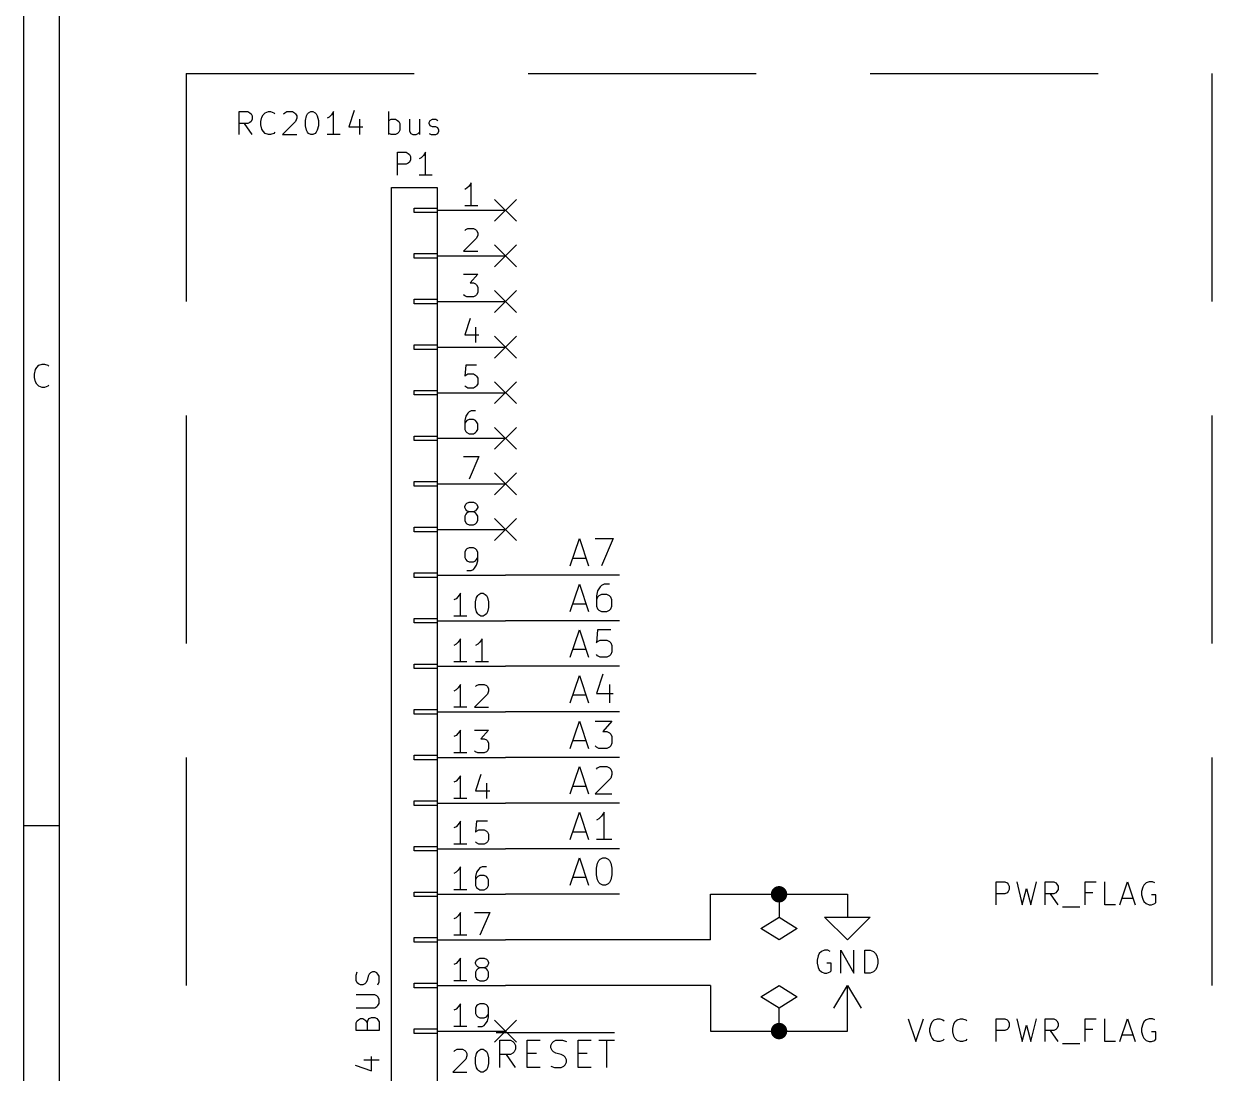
# Model space of a CAD drawing. Extents: x 0.4 to 16.1, y -11.3 to -0.4.
# Drawn here: x 0.394 to 3, y -6.842 to -4.541 of the extents above; entities that cross this region are included whole.
import ezdxf

# ---------------------------------------------------------------- set-up
doc = ezdxf.new("R2010")
doc.units = 0
doc.header["$MEASUREMENT"] = 0
doc.linetypes.add('DASHED', pattern=[0.75, 0.5, -0.25])
for name, color, linetype in [('BLUE2', 5, 'CONTINUOUS'), ('BLUE3', 171, 'CONTINUOUS'), ('CYAN2', 4, 'CONTINUOUS'), ('GRAY1', 251, 'CONTINUOUS'), ('GREEN3', 91, 'CONTINUOUS'), ('LYELLOW', 51, 'CONTINUOUS'), ('RED2', 1, 'CONTINUOUS'), ('RED3', 11, 'CONTINUOUS')]:
    doc.layers.add(name, color=color, linetype=linetype)

msp = doc.modelspace()

# ---------------------------------------------------------------- linework, layer by layer
at = {"layer": 'BLUE2', "linetype": 'CONTINUOUS'}
for p, q in [((1.426, -4.926), (1.474, -4.974)), ((1.474, -4.926), (1.426, -4.974)), ((1.426, -5.026), (1.474, -5.074)), ((1.474, -5.026), (1.426, -5.074)), ((1.426, -5.126), (1.474, -5.174)), ((1.474, -5.126), (1.426, -5.174)), ((1.426, -5.226), (1.474, -5.274)), ((1.474, -5.226), (1.426, -5.274)), ((1.426, -5.326), (1.474, -5.374)), ((1.474, -5.326), (1.426, -5.374)), ((1.426, -5.426), (1.474, -5.474)), ((1.474, -5.426), (1.426, -5.474)), ((1.426, -5.526), (1.474, -5.574)), ((1.474, -5.526), (1.426, -5.574)), ((1.426, -5.626), (1.474, -5.674)), ((1.474, -5.626), (1.426, -5.674)), ((1.426, -6.726), (1.474, -6.774)), ((1.474, -6.726), (1.426, -6.774))]:
    msp.add_line(p, q, dxfattribs=at)
at = {"layer": 'BLUE3', "linetype": 'DASHED'}
for p, q in [((0.75, -4.65), (3, -4.65)), ((0.75, -4.65), (0.75, -8.9)), ((3, -8.9), (3, -4.65))]:
    msp.add_line(p, q, dxfattribs=at)
at = {"layer": 'BLUE3', "linetype": 'CONTINUOUS'}
for p, q in [((0.866, -4.7837), (0.866, -4.7337)), ((0.866, -4.7337), (0.8851, -4.7337)), ((0.8851, -4.7337), (0.8898, -4.7361)), ((0.8898, -4.7361), (0.8922, -4.7385)), ((0.8922, -4.7385), (0.8946, -4.7432)), ((0.8946, -4.7432), (0.8946, -4.7504)), ((0.916, -4.7456), (0.9184, -4.7409)), ((0.9184, -4.7409), (0.9232, -4.7361)), ((0.9232, -4.7361), (0.9303, -4.7337)), ((0.9303, -4.7337), (0.9351, -4.7337)), ((0.9351, -4.7337), (0.9422, -4.7361)), ((0.9422, -4.7361), (0.9446, -4.7385)), ((0.9636, -4.7385), (0.966, -4.7361)), ((0.966, -4.7361), (0.9708, -4.7337)), ((0.9708, -4.7337), (0.9827, -4.7337)), ((0.9827, -4.7337), (0.9874, -4.7361)), ((0.9874, -4.7361), (0.9898, -4.7385)), ((0.9898, -4.7385), (0.9922, -4.7432)), ((0.9922, -4.7432), (0.9922, -4.748)), ((1.0113, -4.7528), (1.0136, -4.7432)), ((1.0136, -4.7432), (1.016, -4.7385)), ((1.016, -4.7385), (1.0184, -4.7361)), ((1.0184, -4.7361), (1.0232, -4.7337)), ((1.0232, -4.7337), (1.0279, -4.7337)), ((1.0279, -4.7337), (1.0327, -4.7361)), ((1.0327, -4.7361), (1.0351, -4.7385)), ((1.0351, -4.7385), (1.0374, -4.7432)), ((1.0374, -4.7432), (1.0398, -4.7528)), ((1.0684, -4.7409), (1.0636, -4.7456)), ((1.0732, -4.7337), (1.0684, -4.7409)), ((1.0732, -4.7837), (1.0732, -4.7337)), ((1.1184, -4.7313), (1.1065, -4.767)), ((1.1946, -4.7837), (1.1946, -4.7337)), ((0.8851, -4.7599), (0.866, -4.7599)), ((0.8946, -4.7837), (0.8779, -4.7599)), ((0.8898, -4.7575), (0.8851, -4.7599)), ((0.8922, -4.7551), (0.8898, -4.7575)), ((0.8946, -4.7504), (0.8922, -4.7551)), ((0.9136, -4.7551), (0.916, -4.7456)), ((0.9136, -4.7623), (0.9136, -4.7551)), ((0.916, -4.7718), (0.9136, -4.7623)), ((0.9898, -4.7551), (0.9613, -4.7837)), ((0.9922, -4.748), (0.9898, -4.7551)), ((1.0113, -4.7647), (1.0113, -4.7528)), ((1.0136, -4.7742), (1.0113, -4.7647)), ((1.0398, -4.7647), (1.0374, -4.7742)), ((1.0398, -4.7528), (1.0398, -4.7647)), ((1.0636, -4.7456), (1.0589, -4.748)), ((1.1065, -4.767), (1.1374, -4.767)), ((1.1303, -4.7504), (1.1303, -4.7837)), ((1.1946, -4.7528), (1.1993, -4.7504)), ((1.1993, -4.7504), (1.2089, -4.7504)), ((1.2089, -4.7504), (1.2136, -4.7528)), ((1.2136, -4.7528), (1.216, -4.7551)), ((1.216, -4.7551), (1.2184, -4.7599)), ((1.2184, -4.7599), (1.2184, -4.7742)), ((1.2398, -4.7504), (1.2398, -4.7766)), ((1.2612, -4.7504), (1.2612, -4.7837)), ((1.2827, -4.7575), (1.2851, -4.7528)), ((1.2827, -4.7599), (1.2827, -4.7575)), ((1.2851, -4.7647), (1.2827, -4.7599)), ((1.2851, -4.7528), (1.2898, -4.7504)), ((1.2898, -4.767), (1.2851, -4.7647)), ((1.2898, -4.7504), (1.297, -4.7504)), ((1.297, -4.767), (1.2898, -4.767)), ((1.297, -4.7504), (1.3017, -4.7528)), ((1.3017, -4.7694), (1.297, -4.767)), ((1.3041, -4.7742), (1.3017, -4.7694)), ((0.9184, -4.7766), (0.916, -4.7718)), ((0.9232, -4.7813), (0.9184, -4.7766)), ((0.9303, -4.7837), (0.9232, -4.7813)), ((0.9351, -4.7837), (0.9303, -4.7837)), ((0.9422, -4.7813), (0.9351, -4.7837)), ((0.9446, -4.7789), (0.9422, -4.7813)), ((0.9613, -4.7837), (0.9922, -4.7837)), ((1.016, -4.7789), (1.0136, -4.7742)), ((1.0184, -4.7813), (1.016, -4.7789)), ((1.0232, -4.7837), (1.0184, -4.7813)), ((1.0279, -4.7837), (1.0232, -4.7837)), ((1.0327, -4.7813), (1.0279, -4.7837)), ((1.0351, -4.7789), (1.0327, -4.7813)), ((1.0374, -4.7742), (1.0351, -4.7789)), ((1.0874, -4.7837), (1.0589, -4.7837)), ((1.1993, -4.7837), (1.1946, -4.7813)), ((1.2089, -4.7837), (1.1993, -4.7837)), ((1.2136, -4.7813), (1.2089, -4.7837)), ((1.216, -4.7789), (1.2136, -4.7813)), ((1.2184, -4.7742), (1.216, -4.7789)), ((1.2398, -4.7766), (1.2422, -4.7813)), ((1.2422, -4.7813), (1.247, -4.7837)), ((1.247, -4.7837), (1.2541, -4.7837)), ((1.2541, -4.7837), (1.2589, -4.7813)), ((1.2589, -4.7813), (1.2612, -4.7789)), ((1.2827, -4.7813), (1.2874, -4.7837)), ((1.2874, -4.7837), (1.297, -4.7837)), ((1.297, -4.7837), (1.3017, -4.7813)), ((1.3017, -4.7813), (1.3041, -4.7766)), ((1.3041, -4.7766), (1.3041, -4.7742))]:
    msp.add_line(p, q, dxfattribs=at)
at = {"layer": 'CYAN2', "linetype": 'CONTINUOUS'}
for p, q in [((1.2131, -4.8728), (1.2131, -4.8228)), ((1.2131, -4.8228), (1.2321, -4.8228)), ((1.2321, -4.8228), (1.2369, -4.8252)), ((1.2369, -4.8466), (1.2321, -4.849)), ((1.2369, -4.8252), (1.2393, -4.8276)), ((1.2393, -4.8442), (1.2369, -4.8466)), ((1.2393, -4.8276), (1.2417, -4.8323)), ((1.2417, -4.8395), (1.2393, -4.8442)), ((1.2417, -4.8323), (1.2417, -4.8395)), ((1.2655, -4.8347), (1.2607, -4.8371)), ((1.2702, -4.8299), (1.2655, -4.8347)), ((1.275, -4.8228), (1.2702, -4.8299)), ((1.275, -4.8728), (1.275, -4.8228)), ((1.2321, -4.849), (1.2131, -4.849)), ((1.2893, -4.8728), (1.2607, -4.8728)), ((2.5262, -6.4728), (2.5262, -6.4228)), ((2.5262, -6.4228), (2.5452, -6.4228)), ((2.5262, -6.4728), (2.5262, -6.4228)), ((2.5262, -6.4228), (2.5452, -6.4228)), ((2.5452, -6.4228), (2.55, -6.4252)), ((2.5452, -6.4228), (2.55, -6.4252)), ((2.55, -6.4252), (2.5524, -6.4276)), ((2.55, -6.4252), (2.5524, -6.4276)), ((2.5524, -6.4276), (2.5548, -6.4323)), ((2.5524, -6.4276), (2.5548, -6.4323)), ((2.5548, -6.4323), (2.5548, -6.4395)), ((2.5548, -6.4323), (2.5548, -6.4395)), ((2.5714, -6.4228), (2.5833, -6.4728)), ((2.5714, -6.4228), (2.5833, -6.4728)), ((2.5833, -6.4728), (2.5929, -6.4371)), ((2.5833, -6.4728), (2.5929, -6.4371)), ((2.5929, -6.4371), (2.6024, -6.4728)), ((2.5929, -6.4371), (2.6024, -6.4728)), ((2.6024, -6.4728), (2.6143, -6.4228)), ((2.6024, -6.4728), (2.6143, -6.4228)), ((2.6333, -6.4728), (2.6333, -6.4228)), ((2.6333, -6.4228), (2.6524, -6.4228)), ((2.6333, -6.4728), (2.6333, -6.4228)), ((2.6333, -6.4228), (2.6524, -6.4228)), ((2.6524, -6.4228), (2.6571, -6.4252)), ((2.6524, -6.4228), (2.6571, -6.4252)), ((2.6571, -6.4252), (2.6595, -6.4276)), ((2.6571, -6.4252), (2.6595, -6.4276)), ((2.6595, -6.4276), (2.6619, -6.4323)), ((2.6595, -6.4276), (2.6619, -6.4323)), ((2.6619, -6.4323), (2.6619, -6.4395)), ((2.6619, -6.4323), (2.6619, -6.4395)), ((2.7214, -6.4728), (2.7214, -6.4228)), ((2.7214, -6.4228), (2.7452, -6.4228)), ((2.7214, -6.4728), (2.7214, -6.4228)), ((2.7214, -6.4228), (2.7452, -6.4228)), ((2.7643, -6.4728), (2.7643, -6.4228)), ((2.7643, -6.4728), (2.7643, -6.4228)), ((2.7976, -6.4728), (2.8143, -6.4228)), ((2.7976, -6.4728), (2.8143, -6.4228)), ((2.8143, -6.4228), (2.8309, -6.4728)), ((2.8143, -6.4228), (2.8309, -6.4728)), ((2.8476, -6.4347), (2.8452, -6.4442)), ((2.8476, -6.4347), (2.8452, -6.4442)), ((2.85, -6.4299), (2.8476, -6.4347)), ((2.85, -6.4299), (2.8476, -6.4347)), ((2.8548, -6.4252), (2.85, -6.4299)), ((2.8548, -6.4252), (2.85, -6.4299)), ((2.8619, -6.4228), (2.8548, -6.4252)), ((2.8619, -6.4228), (2.8548, -6.4252)), ((2.869, -6.4228), (2.8619, -6.4228)), ((2.869, -6.4228), (2.8619, -6.4228)), ((2.8738, -6.4252), (2.869, -6.4228)), ((2.8738, -6.4252), (2.869, -6.4228)), ((2.5452, -6.449), (2.5262, -6.449)), ((2.5452, -6.449), (2.5262, -6.449)), ((2.55, -6.4466), (2.5452, -6.449)), ((2.55, -6.4466), (2.5452, -6.449)), ((2.5524, -6.4442), (2.55, -6.4466)), ((2.5524, -6.4442), (2.55, -6.4466)), ((2.5548, -6.4395), (2.5524, -6.4442)), ((2.5548, -6.4395), (2.5524, -6.4442)), ((2.6524, -6.449), (2.6333, -6.449)), ((2.6524, -6.449), (2.6333, -6.449)), ((2.6619, -6.4728), (2.6452, -6.449)), ((2.6619, -6.4728), (2.6452, -6.449)), ((2.6571, -6.4466), (2.6524, -6.449)), ((2.6571, -6.4466), (2.6524, -6.449)), ((2.6595, -6.4442), (2.6571, -6.4466)), ((2.6595, -6.4442), (2.6571, -6.4466)), ((2.6619, -6.4395), (2.6595, -6.4442)), ((2.6619, -6.4395), (2.6595, -6.4442)), ((2.7381, -6.4466), (2.7214, -6.4466)), ((2.7381, -6.4466), (2.7214, -6.4466)), ((2.8024, -6.4585), (2.8262, -6.4585)), ((2.8024, -6.4585), (2.8262, -6.4585)), ((2.8452, -6.4442), (2.8452, -6.4514)), ((2.8452, -6.4442), (2.8452, -6.4514)), ((2.8452, -6.4514), (2.8476, -6.4609)), ((2.8452, -6.4514), (2.8476, -6.4609)), ((2.8476, -6.4609), (2.85, -6.4657)), ((2.8476, -6.4609), (2.85, -6.4657)), ((2.8762, -6.4514), (2.8667, -6.4514)), ((2.8762, -6.4514), (2.8667, -6.4514)), ((2.8762, -6.468), (2.8762, -6.4514)), ((2.8762, -6.468), (2.8762, -6.4514)), ((2.6714, -6.4776), (2.7095, -6.4776)), ((2.6714, -6.4776), (2.7095, -6.4776)), ((2.7881, -6.4728), (2.7643, -6.4728)), ((2.7881, -6.4728), (2.7643, -6.4728)), ((2.85, -6.4657), (2.8548, -6.4704)), ((2.85, -6.4657), (2.8548, -6.4704)), ((2.8548, -6.4704), (2.8619, -6.4728)), ((2.8548, -6.4704), (2.8619, -6.4728)), ((2.8619, -6.4728), (2.8667, -6.4728)), ((2.8619, -6.4728), (2.8667, -6.4728)), ((2.8667, -6.4728), (2.8738, -6.4704)), ((2.8667, -6.4728), (2.8738, -6.4704)), ((2.8738, -6.4704), (2.8762, -6.468)), ((2.8738, -6.4704), (2.8762, -6.468)), ((2.1357, -6.5847), (2.1333, -6.5942)), ((2.1357, -6.5847), (2.1333, -6.5942)), ((2.1381, -6.5799), (2.1357, -6.5847)), ((2.1381, -6.5799), (2.1357, -6.5847)), ((2.1429, -6.5752), (2.1381, -6.5799)), ((2.1429, -6.5752), (2.1381, -6.5799)), ((2.15, -6.5728), (2.1429, -6.5752)), ((2.15, -6.5728), (2.1429, -6.5752)), ((2.1571, -6.5728), (2.15, -6.5728)), ((2.1571, -6.5728), (2.15, -6.5728)), ((2.1619, -6.5752), (2.1571, -6.5728)), ((2.1619, -6.5752), (2.1571, -6.5728)), ((2.1857, -6.6228), (2.1857, -6.5728)), ((2.1857, -6.5728), (2.2143, -6.6228)), ((2.1857, -6.6228), (2.1857, -6.5728)), ((2.1857, -6.5728), (2.2143, -6.6228)), ((2.2143, -6.6228), (2.2143, -6.5728)), ((2.2143, -6.6228), (2.2143, -6.5728)), ((2.2381, -6.6228), (2.2381, -6.5728)), ((2.2381, -6.5728), (2.25, -6.5728)), ((2.2381, -6.6228), (2.2381, -6.5728)), ((2.2381, -6.5728), (2.25, -6.5728)), ((2.25, -6.5728), (2.2571, -6.5752)), ((2.25, -6.5728), (2.2571, -6.5752)), ((2.2571, -6.5752), (2.2619, -6.5799)), ((2.2571, -6.5752), (2.2619, -6.5799)), ((2.2619, -6.5799), (2.2643, -6.5847)), ((2.2619, -6.5799), (2.2643, -6.5847)), ((2.2643, -6.5847), (2.2667, -6.5942)), ((2.2643, -6.5847), (2.2667, -6.5942)), ((2.1333, -6.5942), (2.1333, -6.6014)), ((2.1333, -6.5942), (2.1333, -6.6014)), ((2.1333, -6.6014), (2.1357, -6.6109)), ((2.1333, -6.6014), (2.1357, -6.6109)), ((2.1357, -6.6109), (2.1381, -6.6157)), ((2.1357, -6.6109), (2.1381, -6.6157)), ((2.1381, -6.6157), (2.1429, -6.6204)), ((2.1381, -6.6157), (2.1429, -6.6204)), ((2.1643, -6.6014), (2.1548, -6.6014)), ((2.1643, -6.6014), (2.1548, -6.6014)), ((2.1619, -6.6204), (2.1643, -6.618)), ((2.1619, -6.6204), (2.1643, -6.618)), ((2.1643, -6.618), (2.1643, -6.6014)), ((2.1643, -6.618), (2.1643, -6.6014)), ((2.2619, -6.6157), (2.2571, -6.6204)), ((2.2619, -6.6157), (2.2571, -6.6204)), ((2.2643, -6.6109), (2.2619, -6.6157)), ((2.2643, -6.6109), (2.2619, -6.6157)), ((2.2667, -6.6014), (2.2643, -6.6109)), ((2.2667, -6.6014), (2.2643, -6.6109)), ((2.2667, -6.5942), (2.2667, -6.6014)), ((2.2667, -6.5942), (2.2667, -6.6014)), ((1.1228, -6.6274), (1.1252, -6.6202)), ((1.1228, -6.6393), (1.1228, -6.6274)), ((1.1252, -6.644), (1.1228, -6.6393)), ((1.1276, -6.6464), (1.1252, -6.644)), ((1.1442, -6.644), (1.1418, -6.6464)), ((1.1466, -6.6393), (1.1442, -6.644)), ((1.149, -6.6298), (1.1466, -6.6393)), ((1.1514, -6.625), (1.149, -6.6298)), ((1.1538, -6.6226), (1.1514, -6.625)), ((1.1585, -6.6202), (1.1538, -6.6226)), ((1.1633, -6.6202), (1.1585, -6.6202)), ((1.168, -6.6226), (1.1633, -6.6202)), ((1.1704, -6.625), (1.168, -6.6226)), ((1.1728, -6.6298), (1.1704, -6.625)), ((1.1704, -6.6488), (1.1728, -6.6417)), ((1.1728, -6.6417), (1.1728, -6.6298)), ((2.1429, -6.6204), (2.15, -6.6228)), ((2.1429, -6.6204), (2.15, -6.6228)), ((2.15, -6.6228), (2.1548, -6.6228)), ((2.15, -6.6228), (2.1548, -6.6228)), ((2.1548, -6.6228), (2.1619, -6.6204)), ((2.1548, -6.6228), (2.1619, -6.6204)), ((2.25, -6.6228), (2.2381, -6.6228)), ((2.25, -6.6228), (2.2381, -6.6228)), ((2.2571, -6.6204), (2.25, -6.6228)), ((2.2571, -6.6204), (2.25, -6.6228)), ((1.1633, -6.6702), (1.1228, -6.6702)), ((1.1323, -6.6488), (1.1276, -6.6464)), ((1.1371, -6.6488), (1.1323, -6.6488)), ((1.1418, -6.6464), (1.1371, -6.6488)), ((1.168, -6.6726), (1.1633, -6.6702)), ((1.1633, -6.6988), (1.168, -6.6964)), ((1.1704, -6.675), (1.168, -6.6726)), ((1.168, -6.6964), (1.1704, -6.694)), ((1.1728, -6.6798), (1.1704, -6.675)), ((1.1704, -6.694), (1.1728, -6.6893)), ((1.1728, -6.6893), (1.1728, -6.6798)), ((1.1228, -6.6988), (1.1633, -6.6988)), ((1.1276, -6.725), (1.1323, -6.7226)), ((1.1323, -6.7226), (1.1371, -6.7226)), ((1.1371, -6.7226), (1.1418, -6.725)), ((1.149, -6.725), (1.1514, -6.7226)), ((1.1514, -6.7226), (1.1561, -6.7202)), ((1.1561, -6.7202), (1.1633, -6.7202)), ((1.1633, -6.7202), (1.168, -6.7226)), ((1.168, -6.7226), (1.1704, -6.725)), ((2.3333, -6.7228), (2.35, -6.7728)), ((2.3333, -6.7228), (2.35, -6.7728)), ((2.35, -6.7728), (2.3667, -6.7228)), ((2.35, -6.7728), (2.3667, -6.7228)), ((2.3905, -6.7252), (2.3976, -6.7228)), ((2.3905, -6.7252), (2.3976, -6.7228)), ((2.3976, -6.7228), (2.4024, -6.7228)), ((2.3976, -6.7228), (2.4024, -6.7228)), ((2.4024, -6.7228), (2.4095, -6.7252)), ((2.4024, -6.7228), (2.4095, -6.7252)), ((2.4405, -6.7252), (2.4476, -6.7228)), ((2.4405, -6.7252), (2.4476, -6.7228)), ((2.4476, -6.7228), (2.4524, -6.7228)), ((2.4476, -6.7228), (2.4524, -6.7228)), ((2.4524, -6.7228), (2.4595, -6.7252)), ((2.4524, -6.7228), (2.4595, -6.7252)), ((2.5262, -6.7728), (2.5262, -6.7228)), ((2.5262, -6.7228), (2.5452, -6.7228)), ((2.5262, -6.7728), (2.5262, -6.7228)), ((2.5262, -6.7228), (2.5452, -6.7228)), ((2.5452, -6.7228), (2.55, -6.7252)), ((2.5452, -6.7228), (2.55, -6.7252)), ((2.5714, -6.7228), (2.5833, -6.7728)), ((2.5714, -6.7228), (2.5833, -6.7728)), ((2.6024, -6.7728), (2.6143, -6.7228)), ((2.6024, -6.7728), (2.6143, -6.7228)), ((2.6333, -6.7728), (2.6333, -6.7228)), ((2.6333, -6.7228), (2.6524, -6.7228)), ((2.6333, -6.7728), (2.6333, -6.7228)), ((2.6333, -6.7228), (2.6524, -6.7228)), ((2.6524, -6.7228), (2.6571, -6.7252)), ((2.6524, -6.7228), (2.6571, -6.7252)), ((2.7214, -6.7728), (2.7214, -6.7228)), ((2.7214, -6.7228), (2.7452, -6.7228)), ((2.7214, -6.7728), (2.7214, -6.7228)), ((2.7214, -6.7228), (2.7452, -6.7228)), ((2.7643, -6.7728), (2.7643, -6.7228)), ((2.7643, -6.7728), (2.7643, -6.7228)), ((2.7976, -6.7728), (2.8143, -6.7228)), ((2.7976, -6.7728), (2.8143, -6.7228)), ((2.8143, -6.7228), (2.831, -6.7728)), ((2.8143, -6.7228), (2.831, -6.7728)), ((2.8619, -6.7228), (2.8548, -6.7252)), ((2.8619, -6.7228), (2.8548, -6.7252)), ((2.869, -6.7228), (2.8619, -6.7228)), ((2.869, -6.7228), (2.8619, -6.7228)), ((2.8738, -6.7252), (2.869, -6.7228)), ((2.8738, -6.7252), (2.869, -6.7228)), ((1.1228, -6.7321), (1.1252, -6.7274)), ((1.1228, -6.7488), (1.1228, -6.7321)), ((1.1728, -6.7488), (1.1228, -6.7488)), ((1.1252, -6.7274), (1.1276, -6.725)), ((1.1418, -6.725), (1.1442, -6.7274)), ((1.1442, -6.7274), (1.1466, -6.7321)), ((1.1466, -6.7321), (1.149, -6.725)), ((1.1466, -6.7321), (1.1466, -6.7488)), ((1.1704, -6.725), (1.1728, -6.7298)), ((1.1728, -6.7298), (1.1728, -6.7488)), ((2.381, -6.7442), (2.3833, -6.7347)), ((2.381, -6.7442), (2.3833, -6.7347)), ((2.381, -6.7514), (2.381, -6.7442)), ((2.381, -6.7514), (2.381, -6.7442)), ((2.3833, -6.7347), (2.3857, -6.7299)), ((2.3833, -6.7347), (2.3857, -6.7299)), ((2.3857, -6.7299), (2.3905, -6.7252)), ((2.3857, -6.7299), (2.3905, -6.7252)), ((2.4095, -6.7252), (2.4119, -6.7276)), ((2.4095, -6.7252), (2.4119, -6.7276)), ((2.431, -6.7442), (2.4333, -6.7347)), ((2.431, -6.7442), (2.4333, -6.7347)), ((2.431, -6.7514), (2.431, -6.7442)), ((2.431, -6.7514), (2.431, -6.7442)), ((2.4333, -6.7347), (2.4357, -6.7299)), ((2.4333, -6.7347), (2.4357, -6.7299)), ((2.4357, -6.7299), (2.4405, -6.7252)), ((2.4357, -6.7299), (2.4405, -6.7252)), ((2.4595, -6.7252), (2.4619, -6.7276)), ((2.4595, -6.7252), (2.4619, -6.7276)), ((2.5452, -6.749), (2.5262, -6.749)), ((2.5452, -6.749), (2.5262, -6.749)), ((2.55, -6.7466), (2.5452, -6.749)), ((2.55, -6.7466), (2.5452, -6.749)), ((2.55, -6.7252), (2.5524, -6.7276)), ((2.55, -6.7252), (2.5524, -6.7276)), ((2.5524, -6.7442), (2.55, -6.7466)), ((2.5524, -6.7442), (2.55, -6.7466)), ((2.5524, -6.7276), (2.5548, -6.7323)), ((2.5524, -6.7276), (2.5548, -6.7323)), ((2.5548, -6.7395), (2.5524, -6.7442)), ((2.5548, -6.7395), (2.5524, -6.7442)), ((2.5548, -6.7323), (2.5548, -6.7395)), ((2.5548, -6.7323), (2.5548, -6.7395)), ((2.5833, -6.7728), (2.5929, -6.7371)), ((2.5833, -6.7728), (2.5929, -6.7371)), ((2.5929, -6.7371), (2.6024, -6.7728)), ((2.5929, -6.7371), (2.6024, -6.7728)), ((2.6524, -6.749), (2.6333, -6.749)), ((2.6524, -6.749), (2.6333, -6.749)), ((2.6619, -6.7728), (2.6452, -6.749)), ((2.6619, -6.7728), (2.6452, -6.749)), ((2.6571, -6.7466), (2.6524, -6.749)), ((2.6571, -6.7466), (2.6524, -6.749)), ((2.6571, -6.7252), (2.6595, -6.7276)), ((2.6571, -6.7252), (2.6595, -6.7276)), ((2.6595, -6.7442), (2.6571, -6.7466)), ((2.6595, -6.7442), (2.6571, -6.7466)), ((2.6595, -6.7276), (2.6619, -6.7323)), ((2.6595, -6.7276), (2.6619, -6.7323)), ((2.6619, -6.7395), (2.6595, -6.7442)), ((2.6619, -6.7395), (2.6595, -6.7442)), ((2.6619, -6.7323), (2.6619, -6.7395)), ((2.6619, -6.7323), (2.6619, -6.7395)), ((2.7381, -6.7466), (2.7214, -6.7466)), ((2.7381, -6.7466), (2.7214, -6.7466)), ((2.8476, -6.7347), (2.8452, -6.7442)), ((2.8476, -6.7347), (2.8452, -6.7442)), ((2.8452, -6.7442), (2.8452, -6.7514)), ((2.8452, -6.7442), (2.8452, -6.7514)), ((2.85, -6.7299), (2.8476, -6.7347)), ((2.85, -6.7299), (2.8476, -6.7347)), ((2.8548, -6.7252), (2.85, -6.7299)), ((2.8548, -6.7252), (2.85, -6.7299)), ((2.3833, -6.7609), (2.381, -6.7514)), ((2.3833, -6.7609), (2.381, -6.7514)), ((2.3857, -6.7657), (2.3833, -6.7609)), ((2.3857, -6.7657), (2.3833, -6.7609)), ((2.3905, -6.7704), (2.3857, -6.7657)), ((2.3905, -6.7704), (2.3857, -6.7657)), ((2.3976, -6.7728), (2.3905, -6.7704)), ((2.3976, -6.7728), (2.3905, -6.7704)), ((2.4024, -6.7728), (2.3976, -6.7728)), ((2.4024, -6.7728), (2.3976, -6.7728)), ((2.4095, -6.7704), (2.4024, -6.7728)), ((2.4095, -6.7704), (2.4024, -6.7728)), ((2.4119, -6.768), (2.4095, -6.7704)), ((2.4119, -6.768), (2.4095, -6.7704)), ((2.4333, -6.7609), (2.431, -6.7514)), ((2.4333, -6.7609), (2.431, -6.7514)), ((2.4357, -6.7657), (2.4333, -6.7609)), ((2.4357, -6.7657), (2.4333, -6.7609)), ((2.4405, -6.7704), (2.4357, -6.7657)), ((2.4405, -6.7704), (2.4357, -6.7657)), ((2.4476, -6.7728), (2.4405, -6.7704)), ((2.4476, -6.7728), (2.4405, -6.7704)), ((2.4524, -6.7728), (2.4476, -6.7728)), ((2.4524, -6.7728), (2.4476, -6.7728)), ((2.4595, -6.7704), (2.4524, -6.7728)), ((2.4595, -6.7704), (2.4524, -6.7728)), ((2.4619, -6.768), (2.4595, -6.7704)), ((2.4619, -6.768), (2.4595, -6.7704)), ((2.7881, -6.7728), (2.7643, -6.7728)), ((2.7881, -6.7728), (2.7643, -6.7728)), ((2.8024, -6.7585), (2.8262, -6.7585)), ((2.8024, -6.7585), (2.8262, -6.7585)), ((2.8452, -6.7514), (2.8476, -6.7609)), ((2.8452, -6.7514), (2.8476, -6.7609)), ((2.8476, -6.7609), (2.85, -6.7657)), ((2.8476, -6.7609), (2.85, -6.7657)), ((2.85, -6.7657), (2.8548, -6.7704)), ((2.85, -6.7657), (2.8548, -6.7704)), ((2.8548, -6.7704), (2.8619, -6.7728)), ((2.8548, -6.7704), (2.8619, -6.7728)), ((2.8619, -6.7728), (2.8667, -6.7728)), ((2.8619, -6.7728), (2.8667, -6.7728)), ((2.8762, -6.7514), (2.8667, -6.7514)), ((2.8762, -6.7514), (2.8667, -6.7514)), ((2.8667, -6.7728), (2.8738, -6.7704)), ((2.8667, -6.7728), (2.8738, -6.7704)), ((2.8738, -6.7704), (2.8762, -6.768)), ((2.8738, -6.7704), (2.8762, -6.768)), ((2.8762, -6.768), (2.8762, -6.7514)), ((2.8762, -6.768), (2.8762, -6.7514)), ((2.6714, -6.7776), (2.7095, -6.7776)), ((2.6714, -6.7776), (2.7095, -6.7776)), ((1.1204, -6.825), (1.1561, -6.8369)), ((1.1395, -6.8131), (1.1728, -6.8131)), ((1.1561, -6.8369), (1.1561, -6.806))]:
    msp.add_line(p, q, dxfattribs=at)
at = {"layer": 'GRAY1', "linetype": 'CONTINUOUS'}
for p, q in [((1.5922, -5.73), (1.6122, -5.67)), ((1.6122, -5.67), (1.6322, -5.73)), ((1.6465, -5.67), (1.6865, -5.67)), ((1.6865, -5.67), (1.6608, -5.73)), ((1.5979, -5.7128), (1.6265, -5.7128)), ((1.5922, -5.83), (1.6122, -5.77)), ((1.6122, -5.77), (1.6322, -5.83)), ((1.6522, -5.7843), (1.6494, -5.7957)), ((1.6579, -5.7757), (1.6522, -5.7843)), ((1.6608, -5.7728), (1.6579, -5.7757)), ((1.6665, -5.77), (1.6608, -5.7728)), ((1.6779, -5.77), (1.6665, -5.77)), ((1.6494, -5.7957), (1.6494, -5.8185)), ((1.6522, -5.7985), (1.6494, -5.8043)), ((1.6551, -5.7957), (1.6522, -5.7985)), ((1.6608, -5.7928), (1.6551, -5.7957)), ((1.6722, -5.7928), (1.6608, -5.7928)), ((1.6779, -5.7957), (1.6722, -5.7928)), ((1.6808, -5.7985), (1.6779, -5.7957)), ((1.6836, -5.8043), (1.6808, -5.7985)), ((1.6836, -5.8185), (1.6836, -5.8043)), ((1.5979, -5.8128), (1.6265, -5.8128)), ((1.6494, -5.8185), (1.6522, -5.8243)), ((1.6522, -5.8243), (1.6551, -5.8271)), ((1.6551, -5.8271), (1.6608, -5.83)), ((1.6608, -5.83), (1.6722, -5.83)), ((1.6722, -5.83), (1.6779, -5.8271)), ((1.6779, -5.8271), (1.6808, -5.8243)), ((1.6808, -5.8243), (1.6836, -5.8185)), ((1.5922, -5.93), (1.6122, -5.87)), ((1.6122, -5.87), (1.6322, -5.93)), ((1.6522, -5.87), (1.6494, -5.8985)), ((1.6808, -5.87), (1.6522, -5.87)), ((1.5979, -5.9128), (1.6265, -5.9128)), ((1.6494, -5.8985), (1.6522, -5.8957)), ((1.6522, -5.8957), (1.6579, -5.8928)), ((1.6579, -5.8928), (1.6722, -5.8928)), ((1.6722, -5.8928), (1.6779, -5.8957)), ((1.6779, -5.8957), (1.6808, -5.8985)), ((1.6808, -5.8985), (1.6836, -5.9043)), ((1.6836, -5.9043), (1.6836, -5.9185)), ((1.6522, -5.9271), (1.6494, -5.9243)), ((1.6579, -5.93), (1.6522, -5.9271)), ((1.6722, -5.93), (1.6579, -5.93)), ((1.6779, -5.9271), (1.6722, -5.93)), ((1.6808, -5.9243), (1.6779, -5.9271)), ((1.6836, -5.9185), (1.6808, -5.9243)), ((1.6636, -5.9671), (1.6494, -6.01)), ((1.5922, -6.03), (1.6122, -5.97)), ((1.6122, -5.97), (1.6322, -6.03)), ((1.6779, -5.99), (1.6779, -6.03)), ((1.5979, -6.0128), (1.6265, -6.0128)), ((1.6494, -6.01), (1.6865, -6.01)), ((1.5922, -6.13), (1.6122, -6.07)), ((1.6122, -6.07), (1.6322, -6.13)), ((1.6465, -6.07), (1.6836, -6.07)), ((1.6836, -6.07), (1.6636, -6.0928)), ((1.6636, -6.0928), (1.6722, -6.0928)), ((1.6722, -6.0928), (1.6779, -6.0957)), ((1.6779, -6.0957), (1.6808, -6.0985)), ((1.6808, -6.0985), (1.6836, -6.1043)), ((1.5979, -6.1128), (1.6265, -6.1128)), ((1.6494, -6.1271), (1.6465, -6.1243)), ((1.6808, -6.1243), (1.6779, -6.1271)), ((1.6836, -6.1185), (1.6808, -6.1243)), ((1.6836, -6.1043), (1.6836, -6.1185)), ((1.6551, -6.13), (1.6494, -6.1271)), ((1.6722, -6.13), (1.6551, -6.13)), ((1.6779, -6.1271), (1.6722, -6.13)), ((1.5922, -6.23), (1.6122, -6.17)), ((1.6122, -6.17), (1.6322, -6.23)), ((1.6494, -6.1757), (1.6522, -6.1728)), ((1.6522, -6.1728), (1.6579, -6.17)), ((1.6579, -6.17), (1.6722, -6.17)), ((1.6722, -6.17), (1.6779, -6.1728)), ((1.6779, -6.1728), (1.6808, -6.1757)), ((1.6808, -6.1757), (1.6836, -6.1814)), ((1.6808, -6.1957), (1.6465, -6.23)), ((1.6836, -6.1871), (1.6808, -6.1957)), ((1.6836, -6.1814), (1.6836, -6.1871)), ((1.5979, -6.2128), (1.6265, -6.2128)), ((1.6465, -6.23), (1.6836, -6.23)), ((1.5922, -6.33), (1.6122, -6.27)), ((1.6122, -6.27), (1.6322, -6.33)), ((1.6608, -6.2785), (1.6551, -6.2843)), ((1.6665, -6.27), (1.6608, -6.2785)), ((1.6665, -6.33), (1.6665, -6.27)), ((1.6551, -6.2843), (1.6494, -6.2871)), ((1.5979, -6.3128), (1.6265, -6.3128)), ((1.6836, -6.33), (1.6494, -6.33)), ((1.5922, -6.43), (1.6122, -6.37)), ((1.6122, -6.37), (1.6322, -6.43)), ((1.6494, -6.3928), (1.6522, -6.3814)), ((1.6522, -6.3814), (1.6551, -6.3757)), ((1.6551, -6.3757), (1.6579, -6.3728)), ((1.6579, -6.3728), (1.6636, -6.37)), ((1.6636, -6.37), (1.6694, -6.37)), ((1.6694, -6.37), (1.6751, -6.3728)), ((1.6751, -6.3728), (1.6779, -6.3757)), ((1.6779, -6.3757), (1.6808, -6.3814)), ((1.6808, -6.3814), (1.6836, -6.3928)), ((1.6494, -6.4071), (1.6494, -6.3928)), ((1.6522, -6.4185), (1.6494, -6.4071)), ((1.6836, -6.4071), (1.6808, -6.4185)), ((1.6836, -6.3928), (1.6836, -6.4071)), ((1.5979, -6.4128), (1.6265, -6.4128)), ((1.6551, -6.4243), (1.6522, -6.4185)), ((1.6579, -6.4271), (1.6551, -6.4243)), ((1.6636, -6.43), (1.6579, -6.4271)), ((1.6694, -6.43), (1.6636, -6.43)), ((1.6751, -6.4271), (1.6694, -6.43)), ((1.6779, -6.4243), (1.6751, -6.4271)), ((1.6808, -6.4185), (1.6779, -6.4243)), ((1.4296, -6.7533), (1.6891, -6.7533)), ((1.4379, -6.83), (1.4379, -6.77)), ((1.4379, -6.77), (1.4608, -6.77)), ((1.4608, -6.77), (1.4665, -6.7728)), ((1.4665, -6.7728), (1.4694, -6.7757)), ((1.4694, -6.7757), (1.4722, -6.7814)), ((1.4979, -6.83), (1.4979, -6.77)), ((1.4979, -6.77), (1.5265, -6.77)), ((1.5494, -6.7814), (1.5522, -6.7757)), ((1.5522, -6.7757), (1.5551, -6.7728)), ((1.5551, -6.7728), (1.5608, -6.77)), ((1.5608, -6.77), (1.5751, -6.77)), ((1.5751, -6.77), (1.5836, -6.7728)), ((1.6094, -6.83), (1.6094, -6.77)), ((1.6094, -6.77), (1.6379, -6.77)), ((1.6551, -6.77), (1.6894, -6.77)), ((1.6722, -6.83), (1.6722, -6.77)), ((1.4608, -6.8014), (1.4379, -6.8014)), ((1.4722, -6.83), (1.4522, -6.8014)), ((1.4665, -6.7985), (1.4608, -6.8014)), ((1.4694, -6.7957), (1.4665, -6.7985)), ((1.4722, -6.79), (1.4694, -6.7957)), ((1.4722, -6.7814), (1.4722, -6.79)), ((1.4979, -6.7985), (1.5179, -6.7985)), ((1.5494, -6.7871), (1.5494, -6.7814)), ((1.5522, -6.7928), (1.5494, -6.7871)), ((1.5551, -6.7957), (1.5522, -6.7928)), ((1.5608, -6.7985), (1.5551, -6.7957)), ((1.5722, -6.8014), (1.5608, -6.7985)), ((1.5779, -6.8043), (1.5722, -6.8014)), ((1.6094, -6.7985), (1.6294, -6.7985)), ((1.5494, -6.8271), (1.5579, -6.83)), ((1.5722, -6.83), (1.5779, -6.8271)), ((1.5808, -6.8071), (1.5779, -6.8043)), ((1.5779, -6.8271), (1.5808, -6.8243)), ((1.5836, -6.8128), (1.5808, -6.8071)), ((1.5808, -6.8243), (1.5836, -6.8185)), ((1.5836, -6.8185), (1.5836, -6.8128)), ((1.5265, -6.83), (1.4979, -6.83)), ((1.5579, -6.83), (1.5722, -6.83)), ((1.6379, -6.83), (1.6094, -6.83))]:
    msp.add_line(p, q, dxfattribs=at)
at = {"layer": 'GREEN3', "linetype": 'CONTINUOUS'}
for p, q in [((1.7, -5.75), (1.45, -5.75)), ((1.7, -5.85), (1.45, -5.85)), ((1.7, -5.95), (1.45, -5.95)), ((1.7, -6.05), (1.45, -6.05)), ((1.7, -6.15), (1.45, -6.15)), ((1.7, -6.25), (1.45, -6.25)), ((1.7, -6.35), (1.45, -6.35)), ((1.7, -6.45), (1.45, -6.45)), ((1.9, -6.55), (1.9, -6.45)), ((1.9, -6.45), (2.05, -6.45)), ((2.05, -6.45), (2.2, -6.45)), ((1.9, -6.55), (1.45, -6.55)), ((1.9, -6.65), (1.45, -6.65)), ((1.9, -6.65), (1.9, -6.75)), ((1.9, -6.75), (2.05, -6.75)), ((2.05, -6.75), (2.2, -6.75))]:
    msp.add_line(p, q, dxfattribs=at)
at = {"layer": 'GREEN3', "const_width": 0.018}
for points in [[(2.041, -6.45, 1), (2.059, -6.45, 1)], [(2.041, -6.75, 1), (2.059, -6.75, 1)]]:
    msp.add_lwpolyline(points, format="xyb", close=True, dxfattribs=at)
at = {"layer": 'LYELLOW', "linetype": 'CONTINUOUS'}
for p, q in [((1.2, -8.8), (1.2, -4.9)), ((1.2, -4.9), (1.3, -4.9)), ((1.3, -4.9), (1.3, -8.8))]:
    msp.add_line(p, q, dxfattribs=at)
at = {"layer": 'RED2', "linetype": 'CONTINUOUS'}
for p, q in [((0.3937, -11.2993), (0.3937, -0.3937)), ((0.4724, -11.2206), (0.4724, -0.4724)), ((1.2, -8.8), (1.2, -4.9)), ((1.2, -4.9), (1.3, -4.9)), ((1.3, -4.9), (1.3, -8.8)), ((1.25, -4.955), (1.25, -4.945)), ((1.25, -4.945), (1.3, -4.945)), ((1.3, -4.945), (1.3, -4.955)), ((1.3, -4.95), (1.45, -4.95)), ((1.3, -4.955), (1.25, -4.955)), ((1.25, -5.055), (1.25, -5.045)), ((1.25, -5.045), (1.3, -5.045)), ((1.3, -5.055), (1.25, -5.055)), ((1.3, -5.045), (1.3, -5.055)), ((1.3, -5.05), (1.45, -5.05)), ((1.25, -5.155), (1.25, -5.145)), ((1.25, -5.145), (1.3, -5.145)), ((1.3, -5.155), (1.25, -5.155)), ((1.3, -5.145), (1.3, -5.155)), ((1.3, -5.15), (1.45, -5.15)), ((1.25, -5.255), (1.25, -5.245)), ((1.25, -5.245), (1.3, -5.245)), ((1.3, -5.255), (1.25, -5.255)), ((1.3, -5.245), (1.3, -5.255)), ((1.3, -5.25), (1.45, -5.25)), ((0.4221, -5.2945), (0.427, -5.2896)), ((0.427, -5.2896), (0.4343, -5.2872)), ((0.4343, -5.2872), (0.4392, -5.2872)), ((0.4392, -5.2872), (0.4465, -5.2896)), ((0.4465, -5.2896), (0.4489, -5.292)), ((0.4172, -5.3091), (0.4197, -5.2993)), ((0.4172, -5.3164), (0.4172, -5.3091)), ((0.4197, -5.3261), (0.4172, -5.3164)), ((0.4197, -5.2993), (0.4221, -5.2945)), ((0.4221, -5.331), (0.4197, -5.3261)), ((0.427, -5.3359), (0.4221, -5.331)), ((0.4343, -5.3383), (0.427, -5.3359)), ((0.4392, -5.3383), (0.4343, -5.3383)), ((0.4465, -5.3359), (0.4392, -5.3383)), ((0.4489, -5.3335), (0.4465, -5.3359)), ((1.25, -5.355), (1.25, -5.345)), ((1.25, -5.345), (1.3, -5.345)), ((1.3, -5.355), (1.25, -5.355)), ((1.3, -5.345), (1.3, -5.355)), ((1.3, -5.35), (1.45, -5.35)), ((1.25, -5.455), (1.25, -5.445)), ((1.25, -5.445), (1.3, -5.445)), ((1.3, -5.445), (1.3, -5.455)), ((1.3, -5.455), (1.25, -5.455)), ((1.3, -5.45), (1.45, -5.45)), ((1.25, -5.555), (1.25, -5.545)), ((1.25, -5.545), (1.3, -5.545)), ((1.3, -5.545), (1.3, -5.555)), ((1.3, -5.55), (1.45, -5.55)), ((1.3, -5.555), (1.25, -5.555)), ((1.25, -5.655), (1.25, -5.645)), ((1.25, -5.645), (1.3, -5.645)), ((1.3, -5.655), (1.25, -5.655)), ((1.3, -5.645), (1.3, -5.655)), ((1.3, -5.65), (1.45, -5.65)), ((1.25, -5.755), (1.25, -5.745)), ((1.25, -5.745), (1.3, -5.745)), ((1.3, -5.755), (1.25, -5.755)), ((1.3, -5.745), (1.3, -5.755)), ((1.3, -5.75), (1.45, -5.75)), ((1.25, -5.855), (1.25, -5.845)), ((1.25, -5.845), (1.3, -5.845)), ((1.3, -5.855), (1.25, -5.855)), ((1.3, -5.845), (1.3, -5.855)), ((1.3, -5.85), (1.45, -5.85)), ((1.25, -5.955), (1.25, -5.945)), ((1.25, -5.945), (1.3, -5.945)), ((1.3, -5.955), (1.25, -5.955)), ((1.3, -5.945), (1.3, -5.955)), ((1.3, -5.95), (1.45, -5.95)), ((1.25, -6.055), (1.25, -6.045)), ((1.25, -6.045), (1.3, -6.045)), ((1.3, -6.045), (1.3, -6.055)), ((1.3, -6.055), (1.25, -6.055)), ((1.3, -6.05), (1.45, -6.05)), ((1.25, -6.155), (1.25, -6.145)), ((1.25, -6.145), (1.3, -6.145)), ((1.3, -6.145), (1.3, -6.155)), ((1.3, -6.15), (1.45, -6.15)), ((1.3, -6.155), (1.25, -6.155)), ((1.25, -6.255), (1.25, -6.245)), ((1.25, -6.245), (1.3, -6.245)), ((1.3, -6.255), (1.25, -6.255)), ((1.3, -6.245), (1.3, -6.255)), ((1.3, -6.25), (1.45, -6.25)), ((0.3937, -6.2992), (0.4724, -6.2992)), ((1.25, -6.355), (1.25, -6.345)), ((1.25, -6.345), (1.3, -6.345)), ((1.3, -6.355), (1.25, -6.355)), ((1.3, -6.345), (1.3, -6.355)), ((1.3, -6.35), (1.45, -6.35)), ((1.25, -6.455), (1.25, -6.445)), ((1.25, -6.445), (1.3, -6.445)), ((1.3, -6.455), (1.25, -6.455)), ((1.3, -6.445), (1.3, -6.455)), ((1.3, -6.45), (1.45, -6.45)), ((2.05, -6.45), (2.05, -6.5)), ((2.2, -6.45), (2.2, -6.5)), ((2.01, -6.525), (2.05, -6.5)), ((2.05, -6.5), (2.09, -6.525)), ((2.2, -6.55), (2.15, -6.5)), ((2.15, -6.5), (2.2, -6.5)), ((2.2, -6.5), (2.25, -6.5)), ((2.25, -6.5), (2.2, -6.55)), ((2.05, -6.55), (2.01, -6.525)), ((2.09, -6.525), (2.05, -6.55)), ((1.25, -6.555), (1.25, -6.545)), ((1.25, -6.545), (1.3, -6.545)), ((1.3, -6.555), (1.25, -6.555)), ((1.3, -6.545), (1.3, -6.555)), ((1.3, -6.55), (1.45, -6.55)), ((1.25, -6.655), (1.25, -6.645)), ((1.25, -6.645), (1.3, -6.645)), ((1.3, -6.645), (1.3, -6.655)), ((1.3, -6.655), (1.25, -6.655)), ((1.3, -6.65), (1.45, -6.65)), ((2.01, -6.675), (2.05, -6.65)), ((2.05, -6.65), (2.09, -6.675)), ((2.17, -6.7), (2.2, -6.65)), ((2.2, -6.65), (2.23, -6.7)), ((2.2, -6.75), (2.2, -6.65)), ((2.05, -6.7), (2.01, -6.675)), ((2.09, -6.675), (2.05, -6.7)), ((2.05, -6.75), (2.05, -6.7)), ((1.25, -6.755), (1.25, -6.745)), ((1.25, -6.745), (1.3, -6.745)), ((1.3, -6.745), (1.3, -6.755)), ((1.3, -6.75), (1.45, -6.75)), ((1.3, -6.755), (1.25, -6.755))]:
    msp.add_line(p, q, dxfattribs=at)
at = {"layer": 'RED3', "linetype": 'CONTINUOUS'}
for p, q in [((1.3702, -4.897), (1.3655, -4.9018)), ((1.375, -4.8899), (1.3702, -4.897)), ((1.375, -4.9399), (1.375, -4.8899)), ((1.3655, -4.9018), (1.3607, -4.9042)), ((1.3893, -4.9399), (1.3607, -4.9399)), ((1.3607, -4.9946), (1.3631, -4.9923)), ((1.3631, -4.9923), (1.3679, -4.9899)), ((1.3679, -4.9899), (1.3798, -4.9899)), ((1.3798, -4.9899), (1.3845, -4.9923)), ((1.3845, -4.9923), (1.3869, -4.9946)), ((1.3869, -4.9946), (1.3893, -4.9994)), ((1.3893, -4.9994), (1.3893, -5.0042)), ((1.3869, -5.0113), (1.3583, -5.0399)), ((1.3893, -5.0042), (1.3869, -5.0113)), ((1.3583, -5.0399), (1.3893, -5.0399)), ((1.3583, -5.0899), (1.3893, -5.0899)), ((1.3893, -5.0899), (1.3726, -5.1089)), ((1.3726, -5.1089), (1.3798, -5.1089)), ((1.3798, -5.1089), (1.3845, -5.1113)), ((1.3845, -5.1113), (1.3869, -5.1137)), ((1.3869, -5.1137), (1.3893, -5.1184)), ((1.3893, -5.1304), (1.3869, -5.1351)), ((1.3893, -5.1184), (1.3893, -5.1304)), ((1.3607, -5.1375), (1.3583, -5.1351)), ((1.3655, -5.1399), (1.3607, -5.1375)), ((1.3798, -5.1399), (1.3655, -5.1399)), ((1.3845, -5.1375), (1.3798, -5.1399)), ((1.3869, -5.1351), (1.3845, -5.1375)), ((1.3726, -5.1875), (1.3607, -5.2232)), ((1.3845, -5.2065), (1.3845, -5.2399)), ((1.3607, -5.2232), (1.3917, -5.2232)), ((1.3631, -5.2899), (1.3607, -5.3137)), ((1.3869, -5.2899), (1.3631, -5.2899)), ((1.3607, -5.3137), (1.3631, -5.3113)), ((1.3631, -5.3113), (1.3679, -5.3089)), ((1.3679, -5.3089), (1.3798, -5.3089)), ((1.3798, -5.3089), (1.3845, -5.3113)), ((1.3845, -5.3113), (1.3869, -5.3137)), ((1.3869, -5.3137), (1.3893, -5.3184)), ((1.3631, -5.3375), (1.3607, -5.3351)), ((1.3679, -5.3399), (1.3631, -5.3375)), ((1.3798, -5.3399), (1.3679, -5.3399)), ((1.3845, -5.3375), (1.3798, -5.3399)), ((1.3869, -5.3351), (1.3845, -5.3375)), ((1.3893, -5.3304), (1.3869, -5.3351)), ((1.3893, -5.3184), (1.3893, -5.3304)), ((1.3679, -5.3946), (1.3631, -5.4018)), ((1.3702, -5.3923), (1.3679, -5.3946)), ((1.375, -5.3899), (1.3702, -5.3923)), ((1.3845, -5.3899), (1.375, -5.3899)), ((1.3631, -5.4018), (1.3607, -5.4113)), ((1.3607, -5.4113), (1.3607, -5.4304)), ((1.3631, -5.4137), (1.3607, -5.4184)), ((1.3655, -5.4113), (1.3631, -5.4137)), ((1.3702, -5.4089), (1.3655, -5.4113)), ((1.3798, -5.4089), (1.3702, -5.4089)), ((1.3845, -5.4113), (1.3798, -5.4089)), ((1.3869, -5.4137), (1.3845, -5.4113)), ((1.3893, -5.4184), (1.3869, -5.4137)), ((1.3893, -5.4304), (1.3893, -5.4184)), ((1.3607, -5.4304), (1.3631, -5.4351)), ((1.3631, -5.4351), (1.3655, -5.4375)), ((1.3655, -5.4375), (1.3702, -5.4399)), ((1.3702, -5.4399), (1.3798, -5.4399)), ((1.3798, -5.4399), (1.3845, -5.4375)), ((1.3845, -5.4375), (1.3869, -5.4351)), ((1.3869, -5.4351), (1.3893, -5.4304)), ((1.3583, -5.4899), (1.3917, -5.4899)), ((1.3917, -5.4899), (1.3702, -5.5399)), ((1.3607, -5.5994), (1.3631, -5.5946)), ((1.3607, -5.6018), (1.3607, -5.5994)), ((1.3631, -5.6065), (1.3607, -5.6018)), ((1.3631, -5.5946), (1.3655, -5.5923)), ((1.3655, -5.5923), (1.3702, -5.5899)), ((1.3702, -5.5899), (1.3798, -5.5899)), ((1.3798, -5.5899), (1.3845, -5.5923)), ((1.3845, -5.5923), (1.3869, -5.5946)), ((1.3869, -5.5946), (1.3893, -5.5994)), ((1.3893, -5.6018), (1.3869, -5.6065)), ((1.3893, -5.5994), (1.3893, -5.6018)), ((1.3631, -5.6161), (1.3607, -5.6208)), ((1.3607, -5.6208), (1.3607, -5.6304)), ((1.3655, -5.6089), (1.3631, -5.6065)), ((1.3655, -5.6137), (1.3631, -5.6161)), ((1.3702, -5.6113), (1.3655, -5.6089)), ((1.3702, -5.6113), (1.3655, -5.6137)), ((1.3798, -5.6113), (1.3702, -5.6113)), ((1.3845, -5.6089), (1.3798, -5.6113)), ((1.3845, -5.6137), (1.3798, -5.6113)), ((1.3869, -5.6065), (1.3845, -5.6089)), ((1.3869, -5.6161), (1.3845, -5.6137)), ((1.3893, -5.6208), (1.3869, -5.6161)), ((1.3893, -5.6304), (1.3893, -5.6208)), ((1.3607, -5.6304), (1.3631, -5.6351)), ((1.3631, -5.6351), (1.3655, -5.6375)), ((1.3655, -5.6375), (1.3702, -5.6399)), ((1.3702, -5.6399), (1.3798, -5.6399)), ((1.3798, -5.6399), (1.3845, -5.6375)), ((1.3845, -5.6375), (1.3869, -5.6351)), ((1.3869, -5.6351), (1.3893, -5.6304)), ((1.3631, -5.6946), (1.3607, -5.6994)), ((1.3607, -5.6994), (1.3607, -5.7113)), ((1.3655, -5.6923), (1.3631, -5.6946)), ((1.3702, -5.6899), (1.3655, -5.6923)), ((1.3798, -5.6899), (1.3702, -5.6899)), ((1.3845, -5.6923), (1.3798, -5.6899)), ((1.3869, -5.6946), (1.3845, -5.6923)), ((1.3893, -5.6994), (1.3869, -5.6946)), ((1.3893, -5.7184), (1.3893, -5.6994)), ((1.3607, -5.7113), (1.3631, -5.7161)), ((1.3631, -5.7161), (1.3655, -5.7184)), ((1.3655, -5.7184), (1.3702, -5.7208)), ((1.3702, -5.7208), (1.3798, -5.7208)), ((1.3798, -5.7208), (1.3845, -5.7184)), ((1.3821, -5.7351), (1.3869, -5.728)), ((1.3845, -5.7184), (1.3869, -5.7161)), ((1.3869, -5.7161), (1.3893, -5.7113)), ((1.3869, -5.728), (1.3893, -5.7184)), ((1.3655, -5.7399), (1.375, -5.7399)), ((1.375, -5.7399), (1.3798, -5.7375)), ((1.3798, -5.7375), (1.3821, -5.7351)), ((1.3417, -5.8018), (1.3369, -5.8042)), ((1.3464, -5.797), (1.3417, -5.8018)), ((1.3512, -5.7899), (1.3464, -5.797)), ((1.3512, -5.8399), (1.3512, -5.7899)), ((1.3845, -5.8089), (1.3869, -5.7994)), ((1.3845, -5.8208), (1.3845, -5.8089)), ((1.3869, -5.7994), (1.3893, -5.7946)), ((1.3893, -5.7946), (1.3917, -5.7923)), ((1.3917, -5.7923), (1.3964, -5.7899)), ((1.3964, -5.7899), (1.4012, -5.7899)), ((1.4012, -5.7899), (1.4059, -5.7923)), ((1.4059, -5.7923), (1.4083, -5.7946)), ((1.4083, -5.7946), (1.4107, -5.7994)), ((1.4107, -5.7994), (1.4131, -5.8089)), ((1.4131, -5.8089), (1.4131, -5.8208)), ((1.3869, -5.8304), (1.3845, -5.8208)), ((1.3893, -5.8351), (1.3869, -5.8304)), ((1.3917, -5.8375), (1.3893, -5.8351)), ((1.3964, -5.8399), (1.3917, -5.8375)), ((1.4059, -5.8375), (1.4012, -5.8399)), ((1.4083, -5.8351), (1.4059, -5.8375)), ((1.4107, -5.8304), (1.4083, -5.8351)), ((1.4131, -5.8208), (1.4107, -5.8304)), ((1.3655, -5.8399), (1.3369, -5.8399)), ((1.4012, -5.8399), (1.3964, -5.8399)), ((1.3512, -5.8899), (1.3464, -5.897)), ((1.3512, -5.9399), (1.3512, -5.8899)), ((1.3988, -5.8899), (1.394, -5.897)), ((1.3988, -5.9399), (1.3988, -5.8899)), ((1.3417, -5.9018), (1.3369, -5.9042)), ((1.3464, -5.897), (1.3417, -5.9018)), ((1.3893, -5.9018), (1.3845, -5.9042)), ((1.394, -5.897), (1.3893, -5.9018)), ((1.3655, -5.9399), (1.3369, -5.9399)), ((1.4131, -5.9399), (1.3845, -5.9399)), ((1.3512, -5.9899), (1.3464, -5.997)), ((1.3512, -6.0399), (1.3512, -5.9899)), ((1.3845, -5.9946), (1.3869, -5.9923)), ((1.3869, -5.9923), (1.3917, -5.9899)), ((1.3917, -5.9899), (1.4036, -5.9899)), ((1.4036, -5.9899), (1.4083, -5.9923)), ((1.4083, -5.9923), (1.4107, -5.9946)), ((1.3417, -6.0018), (1.3369, -6.0042)), ((1.3464, -5.997), (1.3417, -6.0018)), ((1.4107, -6.0113), (1.3821, -6.0399)), ((1.4107, -5.9946), (1.4131, -5.9994)), ((1.4131, -6.0042), (1.4107, -6.0113)), ((1.4131, -5.9994), (1.4131, -6.0042)), ((1.3655, -6.0399), (1.3369, -6.0399)), ((1.3821, -6.0399), (1.4131, -6.0399)), ((1.3464, -6.097), (1.3417, -6.1018)), ((1.3512, -6.0899), (1.3464, -6.097)), ((1.3512, -6.1399), (1.3512, -6.0899)), ((1.3821, -6.0899), (1.4131, -6.0899)), ((1.4131, -6.0899), (1.3964, -6.1089)), ((1.3417, -6.1018), (1.3369, -6.1042)), ((1.3964, -6.1089), (1.4036, -6.1089)), ((1.4036, -6.1089), (1.4083, -6.1113)), ((1.4083, -6.1113), (1.4107, -6.1137)), ((1.4107, -6.1137), (1.4131, -6.1184)), ((1.4131, -6.1184), (1.4131, -6.1304)), ((1.3655, -6.1399), (1.3369, -6.1399)), ((1.3845, -6.1375), (1.3821, -6.1351)), ((1.3893, -6.1399), (1.3845, -6.1375)), ((1.4036, -6.1399), (1.3893, -6.1399)), ((1.4083, -6.1375), (1.4036, -6.1399)), ((1.4107, -6.1351), (1.4083, -6.1375)), ((1.4131, -6.1304), (1.4107, -6.1351)), ((1.3417, -6.2018), (1.3369, -6.2042)), ((1.3464, -6.197), (1.3417, -6.2018)), ((1.3512, -6.1899), (1.3464, -6.197)), ((1.3512, -6.2399), (1.3512, -6.1899)), ((1.3964, -6.1875), (1.3845, -6.2232)), ((1.3845, -6.2232), (1.4155, -6.2232)), ((1.4083, -6.2065), (1.4083, -6.2399)), ((1.3655, -6.2399), (1.3369, -6.2399)), ((1.3417, -6.3018), (1.3369, -6.3042)), ((1.3464, -6.297), (1.3417, -6.3018)), ((1.3512, -6.2899), (1.3464, -6.297)), ((1.3512, -6.3399), (1.3512, -6.2899)), ((1.3869, -6.2899), (1.3845, -6.3137)), ((1.4107, -6.2899), (1.3869, -6.2899)), ((1.3845, -6.3137), (1.3869, -6.3113)), ((1.3869, -6.3113), (1.3917, -6.3089)), ((1.3917, -6.3089), (1.4036, -6.3089)), ((1.4036, -6.3089), (1.4083, -6.3113)), ((1.4083, -6.3113), (1.4107, -6.3137)), ((1.4107, -6.3137), (1.4131, -6.3184)), ((1.4131, -6.3304), (1.4107, -6.3351)), ((1.4131, -6.3184), (1.4131, -6.3304)), ((1.3655, -6.3399), (1.3369, -6.3399)), ((1.3869, -6.3375), (1.3845, -6.3351)), ((1.3917, -6.3399), (1.3869, -6.3375)), ((1.4036, -6.3399), (1.3917, -6.3399)), ((1.4083, -6.3375), (1.4036, -6.3399)), ((1.4107, -6.3351), (1.4083, -6.3375)), ((1.3417, -6.4018), (1.3369, -6.4042)), ((1.3464, -6.397), (1.3417, -6.4018)), ((1.3512, -6.3899), (1.3464, -6.397)), ((1.3512, -6.4399), (1.3512, -6.3899)), ((1.3869, -6.4018), (1.3845, -6.4113)), ((1.3845, -6.4113), (1.3845, -6.4304)), ((1.3917, -6.3946), (1.3869, -6.4018)), ((1.3893, -6.4113), (1.3869, -6.4137)), ((1.394, -6.4089), (1.3893, -6.4113)), ((1.394, -6.3923), (1.3917, -6.3946)), ((1.3988, -6.3899), (1.394, -6.3923)), ((1.4036, -6.4089), (1.394, -6.4089)), ((1.4083, -6.3899), (1.3988, -6.3899)), ((1.4083, -6.4113), (1.4036, -6.4089)), ((1.4107, -6.4137), (1.4083, -6.4113)), ((1.3869, -6.4137), (1.3845, -6.4184)), ((1.3845, -6.4304), (1.3869, -6.4351)), ((1.3869, -6.4351), (1.3893, -6.4375)), ((1.3893, -6.4375), (1.394, -6.4399)), ((1.4036, -6.4399), (1.4083, -6.4375)), ((1.4083, -6.4375), (1.4107, -6.4351)), ((1.4131, -6.4184), (1.4107, -6.4137)), ((1.4107, -6.4351), (1.4131, -6.4304)), ((1.4131, -6.4304), (1.4131, -6.4184)), ((1.3655, -6.4399), (1.3369, -6.4399)), ((1.394, -6.4399), (1.4036, -6.4399)), ((1.3417, -6.5018), (1.3369, -6.5042)), ((1.3464, -6.497), (1.3417, -6.5018)), ((1.3512, -6.4899), (1.3464, -6.497)), ((1.3512, -6.5399), (1.3512, -6.4899)), ((1.3821, -6.4899), (1.4155, -6.4899)), ((1.4155, -6.4899), (1.394, -6.5399)), ((1.3655, -6.5399), (1.3369, -6.5399)), ((1.3512, -6.5899), (1.3464, -6.597)), ((1.3512, -6.6399), (1.3512, -6.5899)), ((1.3869, -6.5946), (1.3893, -6.5923)), ((1.3893, -6.5923), (1.394, -6.5899)), ((1.394, -6.5899), (1.4036, -6.5899)), ((1.4036, -6.5899), (1.4083, -6.5923)), ((1.4083, -6.5923), (1.4107, -6.5946)), ((1.3417, -6.6018), (1.3369, -6.6042)), ((1.3464, -6.597), (1.3417, -6.6018)), ((1.3845, -6.5994), (1.3869, -6.5946)), ((1.3845, -6.6018), (1.3845, -6.5994)), ((1.3869, -6.6065), (1.3845, -6.6018)), ((1.3869, -6.6161), (1.3845, -6.6208)), ((1.3893, -6.6089), (1.3869, -6.6065)), ((1.3893, -6.6137), (1.3869, -6.6161)), ((1.394, -6.6113), (1.3893, -6.6089)), ((1.394, -6.6113), (1.3893, -6.6137)), ((1.4036, -6.6113), (1.394, -6.6113)), ((1.4083, -6.6089), (1.4036, -6.6113)), ((1.4083, -6.6137), (1.4036, -6.6113)), ((1.4107, -6.6065), (1.4083, -6.6089)), ((1.4107, -6.6161), (1.4083, -6.6137)), ((1.4107, -6.5946), (1.4131, -6.5994)), ((1.4131, -6.6018), (1.4107, -6.6065)), ((1.4131, -6.6208), (1.4107, -6.6161)), ((1.4131, -6.5994), (1.4131, -6.6018)), ((1.3655, -6.6399), (1.3369, -6.6399)), ((1.3845, -6.6208), (1.3845, -6.6304)), ((1.3845, -6.6304), (1.3869, -6.6351)), ((1.3869, -6.6351), (1.3893, -6.6375)), ((1.3893, -6.6375), (1.394, -6.6399)), ((1.394, -6.6399), (1.4036, -6.6399)), ((1.4036, -6.6399), (1.4083, -6.6375)), ((1.4083, -6.6375), (1.4107, -6.6351)), ((1.4107, -6.6351), (1.4131, -6.6304)), ((1.4131, -6.6304), (1.4131, -6.6208)), ((1.3464, -6.697), (1.3417, -6.7018)), ((1.3512, -6.6899), (1.3464, -6.697)), ((1.3512, -6.7399), (1.3512, -6.6899)), ((1.3869, -6.6946), (1.3845, -6.6994)), ((1.3893, -6.6923), (1.3869, -6.6946)), ((1.394, -6.6899), (1.3893, -6.6923)), ((1.4036, -6.6899), (1.394, -6.6899)), ((1.4083, -6.6923), (1.4036, -6.6899)), ((1.4107, -6.6946), (1.4083, -6.6923)), ((1.4131, -6.6994), (1.4107, -6.6946)), ((1.3417, -6.7018), (1.3369, -6.7042)), ((1.3845, -6.6994), (1.3845, -6.7113)), ((1.3845, -6.7113), (1.3869, -6.7161)), ((1.3869, -6.7161), (1.3893, -6.7184)), ((1.3893, -6.7184), (1.394, -6.7208)), ((1.394, -6.7208), (1.4036, -6.7208)), ((1.4036, -6.7208), (1.4083, -6.7184)), ((1.4083, -6.7184), (1.4107, -6.7161)), ((1.4107, -6.7161), (1.4131, -6.7113)), ((1.4107, -6.728), (1.4131, -6.7184)), ((1.4131, -6.7184), (1.4131, -6.6994)), ((1.3655, -6.7399), (1.3369, -6.7399)), ((1.3893, -6.7399), (1.3988, -6.7399)), ((1.3988, -6.7399), (1.4036, -6.7375)), ((1.4036, -6.7375), (1.4059, -6.7351)), ((1.4059, -6.7351), (1.4107, -6.728)), ((1.3369, -6.7946), (1.3393, -6.7923)), ((1.3393, -6.7923), (1.344, -6.7899)), ((1.344, -6.7899), (1.356, -6.7899)), ((1.356, -6.7899), (1.3607, -6.7923)), ((1.3607, -6.7923), (1.3631, -6.7946)), ((1.3631, -6.7946), (1.3655, -6.7994)), ((1.3655, -6.7994), (1.3655, -6.8042)), ((1.3845, -6.8089), (1.3869, -6.7994)), ((1.3869, -6.7994), (1.3893, -6.7946)), ((1.3893, -6.7946), (1.3917, -6.7923)), ((1.3917, -6.7923), (1.3964, -6.7899)), ((1.3964, -6.7899), (1.4012, -6.7899)), ((1.4012, -6.7899), (1.4059, -6.7923)), ((1.4059, -6.7923), (1.4083, -6.7946)), ((1.4083, -6.7946), (1.4107, -6.7994)), ((1.4107, -6.7994), (1.4131, -6.8089)), ((1.3631, -6.8113), (1.3345, -6.8399)), ((1.3655, -6.8042), (1.3631, -6.8113)), ((1.3845, -6.8208), (1.3845, -6.8089)), ((1.3869, -6.8304), (1.3845, -6.8208)), ((1.4131, -6.8208), (1.4107, -6.8304)), ((1.4131, -6.8089), (1.4131, -6.8208)), ((1.3345, -6.8399), (1.3655, -6.8399)), ((1.3893, -6.8351), (1.3869, -6.8304)), ((1.3917, -6.8375), (1.3893, -6.8351)), ((1.3964, -6.8399), (1.3917, -6.8375)), ((1.4012, -6.8399), (1.3964, -6.8399)), ((1.4059, -6.8375), (1.4012, -6.8399)), ((1.4083, -6.8351), (1.4059, -6.8375)), ((1.4107, -6.8304), (1.4083, -6.8351))]:
    msp.add_line(p, q, dxfattribs=at)

doc.saveas('drawing.dxf')
